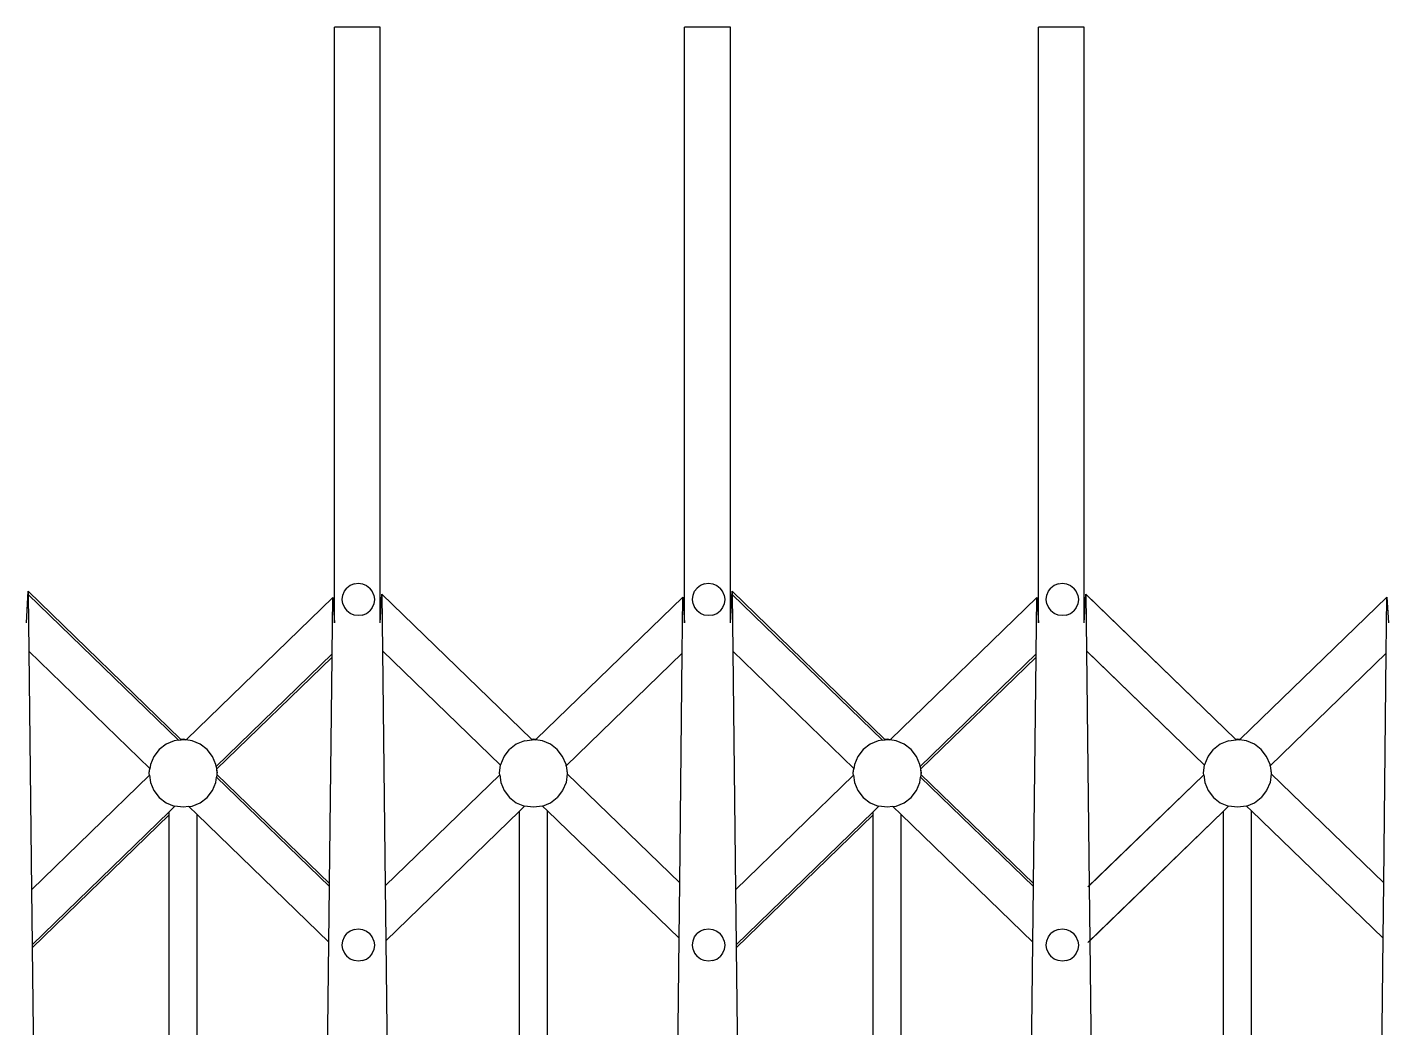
# Model space of a CAD drawing. Extents: x -202236 to 1002404, y -663931 to 1550022.
# Drawn here: x -57920 to -56908, y -350982 to -350237 of the extents above; entities that cross this region are included whole.
import ezdxf

# ---------------------------------------------------------------- set-up
doc = ezdxf.new("R2010")
doc.units = 0

msp = doc.modelspace()

# ---------------------------------------------------------------- linework, layer by layer
at = {"color": 250}
for p, q in [((-57657.68, -350237.03), (-57691.77, -350237.03)), ((-57691.77, -350680.35), (-57691.77, -350237.03)), ((-57657.68, -350680.35), (-57657.68, -350237.03)), ((-57396.94, -350237.03), (-57431.03, -350237.03)), ((-57431.03, -350680.35), (-57431.03, -350237.03)), ((-57396.94, -350680.35), (-57396.94, -350237.03)), ((-57133.57, -350237.03), (-57167.66, -350237.03)), ((-57167.66, -350680.35), (-57167.66, -350237.03)), ((-57133.57, -350680.35), (-57133.57, -350237.03)), ((-57921.05, -350680.35), (-57919.85, -350656.87)), ((-57919.85, -350656.87), (-57806.23, -350766.97)), ((-57919.85, -350656.87), (-57919.83, -350659.22)), ((-57685.52, -350659.71), (-57684.31, -350656.84)), ((-57684.31, -350656.84), (-57682.43, -350654.41)), ((-57680, -350652.53), (-57682.43, -350654.41)), ((-57677.12, -350651.31), (-57680, -350652.53)), ((-57677.12, -350651.31), (-57673.93, -350650.88)), ((-57673.93, -350650.88), (-57670.73, -350651.31)), ((-57670.73, -350651.31), (-57667.86, -350652.53)), ((-57667.86, -350652.53), (-57665.43, -350654.41)), ((-57663.55, -350656.84), (-57665.43, -350654.41)), ((-57662.33, -350659.71), (-57663.55, -350656.84)), ((-57424.79, -350659.71), (-57423.57, -350656.84)), ((-57423.57, -350656.84), (-57421.69, -350654.41)), ((-57419.26, -350652.53), (-57421.69, -350654.41)), ((-57416.39, -350651.31), (-57419.26, -350652.53)), ((-57416.39, -350651.31), (-57413.19, -350650.88)), ((-57413.19, -350650.88), (-57410, -350651.31)), ((-57410, -350651.31), (-57407.12, -350652.53)), ((-57407.12, -350652.53), (-57404.69, -350654.41)), ((-57402.81, -350656.84), (-57404.69, -350654.41)), ((-57401.6, -350659.71), (-57402.81, -350656.84)), ((-57396.94, -350680.35), (-57395.75, -350656.87)), ((-57395.75, -350656.87), (-57282.12, -350766.97)), ((-57395.75, -350656.87), (-57395.72, -350659.22)), ((-57161.42, -350659.71), (-57160.2, -350656.84)), ((-57160.2, -350656.84), (-57158.32, -350654.41)), ((-57155.89, -350652.53), (-57158.32, -350654.41)), ((-57153.02, -350651.31), (-57155.89, -350652.53)), ((-57153.02, -350651.31), (-57149.82, -350650.88)), ((-57149.82, -350650.88), (-57146.63, -350651.31)), ((-57146.63, -350651.31), (-57143.75, -350652.53)), ((-57143.75, -350652.53), (-57141.32, -350654.41)), ((-57139.44, -350656.84), (-57141.32, -350654.41)), ((-57138.22, -350659.71), (-57139.44, -350656.84)), ((-57919.83, -350659.22), (-57807.9, -350767.68)), ((-57919.83, -350659.22), (-57919.34, -350701.43)), ((-57801.87, -350767.05), (-57693.01, -350661.54)), ((-57693.49, -350703.41), (-57693.01, -350661.54)), ((-57693.01, -350661.54), (-57691.77, -350680.35)), ((-57685.95, -350662.91), (-57685.52, -350659.71)), ((-57685.52, -350666.1), (-57685.95, -350662.91)), ((-57685.52, -350666.1), (-57684.31, -350668.98)), ((-57662.33, -350666.1), (-57663.55, -350668.98)), ((-57662.33, -350659.71), (-57661.9, -350662.91)), ((-57661.9, -350662.91), (-57662.33, -350666.1)), ((-57657.68, -350680.35), (-57656.46, -350658.93)), ((-57656.46, -350658.93), (-57545.02, -350766.91)), ((-57656.46, -350658.93), (-57655.98, -350701.14)), ((-57541.51, -350767), (-57432.27, -350661.12)), ((-57432.75, -350702.99), (-57432.27, -350661.12)), ((-57432.27, -350661.12), (-57431.03, -350680.35)), ((-57425.22, -350662.91), (-57424.79, -350659.71)), ((-57424.79, -350666.1), (-57425.22, -350662.91)), ((-57424.79, -350666.1), (-57423.57, -350668.98)), ((-57401.6, -350666.1), (-57402.81, -350668.98)), ((-57401.6, -350659.71), (-57401.17, -350662.91)), ((-57401.17, -350662.91), (-57401.6, -350666.1)), ((-57395.72, -350659.22), (-57283.79, -350767.68)), ((-57395.72, -350659.22), (-57395.24, -350701.43)), ((-57277.77, -350767.05), (-57168.91, -350661.54)), ((-57169.39, -350703.41), (-57168.91, -350661.54)), ((-57168.91, -350661.54), (-57167.66, -350680.35)), ((-57161.85, -350662.91), (-57161.42, -350659.71)), ((-57161.42, -350666.1), (-57161.85, -350662.91)), ((-57161.42, -350666.1), (-57160.2, -350668.98)), ((-57138.22, -350666.1), (-57139.44, -350668.98)), ((-57138.22, -350659.71), (-57137.79, -350662.91)), ((-57137.79, -350662.91), (-57138.22, -350666.1)), ((-57133.57, -350680.35), (-57132.35, -350658.93)), ((-57132.35, -350658.93), (-57020.92, -350766.91)), ((-57132.35, -350658.93), (-57131.87, -350701.14)), ((-57130.75, -350660.48), (-57020.92, -350766.91)), ((-57017.4, -350767), (-56908.16, -350661.12)), ((-57017.4, -350767), (-56908.16, -350661.12)), ((-56908.64, -350702.99), (-56908.16, -350661.12)), ((-56908.16, -350661.12), (-56906.92, -350680.35)), ((-57684.31, -350668.98), (-57682.43, -350671.41)), ((-57680, -350673.29), (-57682.43, -350671.41)), ((-57677.12, -350674.5), (-57680, -350673.29)), ((-57673.93, -350674.93), (-57677.12, -350674.5)), ((-57670.73, -350674.5), (-57673.93, -350674.93)), ((-57670.73, -350674.5), (-57667.86, -350673.29)), ((-57667.86, -350673.29), (-57665.43, -350671.41)), ((-57663.55, -350668.98), (-57665.43, -350671.41)), ((-57423.57, -350668.98), (-57421.69, -350671.41)), ((-57419.26, -350673.29), (-57421.69, -350671.41)), ((-57416.39, -350674.5), (-57419.26, -350673.29)), ((-57413.19, -350674.93), (-57416.39, -350674.5)), ((-57410, -350674.5), (-57413.19, -350674.93)), ((-57410, -350674.5), (-57407.12, -350673.29)), ((-57407.12, -350673.29), (-57404.69, -350671.41)), ((-57402.81, -350668.98), (-57404.69, -350671.41)), ((-57160.2, -350668.98), (-57158.32, -350671.41)), ((-57155.89, -350673.29), (-57158.32, -350671.41)), ((-57153.02, -350674.5), (-57155.89, -350673.29)), ((-57149.82, -350674.93), (-57153.02, -350674.5)), ((-57146.63, -350674.5), (-57149.82, -350674.93)), ((-57146.63, -350674.5), (-57143.75, -350673.29)), ((-57143.75, -350673.29), (-57141.32, -350671.41)), ((-57139.44, -350668.98), (-57141.32, -350671.41)), ((-57829.15, -350788.83), (-57919.34, -350701.43)), ((-57919.34, -350701.43), (-57917.31, -350878.94)), ((-57693.49, -350703.41), (-57779.87, -350787.13)), ((-57693.52, -350705.76), (-57779.53, -350789.12)), ((-57695.45, -350874.31), (-57693.52, -350705.76)), ((-57693.52, -350705.76), (-57693.49, -350703.41)), ((-57568.07, -350786.32), (-57655.98, -350701.14)), ((-57655.98, -350701.14), (-57653.97, -350876.01)), ((-57432.75, -350702.99), (-57519.11, -350786.7)), ((-57434.71, -350873.8), (-57432.75, -350702.99)), ((-57305.04, -350788.83), (-57395.24, -350701.43)), ((-57395.24, -350701.43), (-57393.2, -350878.94)), ((-57169.39, -350703.41), (-57255.76, -350787.13)), ((-57169.41, -350705.76), (-57255.42, -350789.12)), ((-57171.35, -350874.31), (-57169.41, -350705.76)), ((-57169.41, -350705.76), (-57169.39, -350703.41)), ((-57043.97, -350786.32), (-57131.87, -350701.14)), ((-57131.87, -350701.14), (-57129.86, -350876.01)), ((-57043.97, -350786.32), (-57130.75, -350702.22)), ((-56908.64, -350702.99), (-56995.01, -350786.7)), ((-56908.64, -350702.99), (-56995.01, -350786.7)), ((-56910.6, -350873.8), (-56908.64, -350702.99)), ((-57811.07, -350768.1), (-57817.09, -350770.65)), ((-57807.9, -350767.68), (-57811.07, -350768.1)), ((-57807.9, -350767.68), (-57805.79, -350767.39)), ((-57806.23, -350766.97), (-57804.36, -350766.72)), ((-57805.79, -350767.39), (-57806.23, -350766.97)), ((-57805.79, -350767.39), (-57804.37, -350767.2)), ((-57804.37, -350767.2), (-57802.31, -350767.48)), ((-57804.36, -350766.72), (-57801.87, -350767.05)), ((-57802.31, -350767.48), (-57801.87, -350767.05)), ((-57797.67, -350768.1), (-57802.31, -350767.48)), ((-57791.65, -350770.65), (-57797.67, -350768.1)), ((-57550.33, -350768.1), (-57556.35, -350770.65)), ((-57550.33, -350768.1), (-57544.59, -350767.33)), ((-57545.02, -350766.91), (-57543.62, -350766.72)), ((-57545.02, -350766.91), (-57544.59, -350767.33)), ((-57544.59, -350767.33), (-57543.63, -350767.2)), ((-57543.63, -350767.2), (-57541.95, -350767.43)), ((-57543.62, -350766.72), (-57541.51, -350767)), ((-57541.95, -350767.43), (-57541.51, -350767)), ((-57536.93, -350768.1), (-57541.95, -350767.43)), ((-57530.91, -350770.65), (-57536.93, -350768.1)), ((-57286.96, -350768.1), (-57292.98, -350770.65)), ((-57283.79, -350767.68), (-57286.96, -350768.1)), ((-57283.79, -350767.68), (-57281.69, -350767.39)), ((-57282.12, -350766.97), (-57280.25, -350766.72)), ((-57281.69, -350767.39), (-57282.12, -350766.97)), ((-57281.69, -350767.39), (-57280.26, -350767.2)), ((-57280.26, -350767.2), (-57278.2, -350767.48)), ((-57280.25, -350766.72), (-57277.77, -350767.05)), ((-57278.2, -350767.48), (-57277.77, -350767.05)), ((-57273.56, -350768.1), (-57278.2, -350767.48)), ((-57267.54, -350770.65), (-57273.56, -350768.1)), ((-57026.22, -350768.1), (-57032.24, -350770.65)), ((-57026.22, -350768.1), (-57032.24, -350770.65)), ((-57026.22, -350768.1), (-57020.48, -350767.33)), ((-57026.22, -350768.1), (-57020.48, -350767.33)), ((-57020.92, -350766.91), (-57019.51, -350766.72)), ((-57020.92, -350766.91), (-57019.51, -350766.72)), ((-57020.92, -350766.91), (-57020.48, -350767.33)), ((-57020.92, -350766.91), (-57020.48, -350767.33)), ((-57020.48, -350767.33), (-57019.52, -350767.2)), ((-57020.48, -350767.33), (-57019.52, -350767.2)), ((-57019.52, -350767.2), (-57017.84, -350767.43)), ((-57019.52, -350767.2), (-57017.84, -350767.43)), ((-57019.51, -350766.72), (-57017.4, -350767)), ((-57019.51, -350766.72), (-57017.4, -350767)), ((-57017.84, -350767.43), (-57017.4, -350767)), ((-57017.84, -350767.43), (-57017.4, -350767)), ((-57012.82, -350768.1), (-57017.84, -350767.43)), ((-57012.82, -350768.1), (-57017.84, -350767.43)), ((-57006.8, -350770.65), (-57012.82, -350768.1)), ((-57006.8, -350770.65), (-57012.82, -350768.1)), ((-57826.13, -350779.69), (-57828.68, -350785.71)), ((-57822.19, -350774.59), (-57826.13, -350779.69)), ((-57817.09, -350770.65), (-57822.19, -350774.59)), ((-57786.55, -350774.59), (-57791.65, -350770.65)), ((-57782.6, -350779.69), (-57786.55, -350774.59)), ((-57780.06, -350785.71), (-57782.6, -350779.69)), ((-57567.94, -350785.71), (-57565.4, -350779.69)), ((-57565.4, -350779.69), (-57561.45, -350774.59)), ((-57556.35, -350770.65), (-57561.45, -350774.59)), ((-57525.81, -350774.59), (-57530.91, -350770.65)), ((-57521.86, -350779.69), (-57525.81, -350774.59)), ((-57519.32, -350785.71), (-57521.86, -350779.69)), ((-57302.03, -350779.69), (-57304.57, -350785.71)), ((-57298.08, -350774.59), (-57302.03, -350779.69)), ((-57292.98, -350770.65), (-57298.08, -350774.59)), ((-57262.44, -350774.59), (-57267.54, -350770.65)), ((-57258.49, -350779.69), (-57262.44, -350774.59)), ((-57255.95, -350785.71), (-57258.49, -350779.69)), ((-57043.83, -350785.71), (-57041.29, -350779.69)), ((-57043.83, -350785.71), (-57041.29, -350779.69)), ((-57041.29, -350779.69), (-57037.34, -350774.59)), ((-57041.29, -350779.69), (-57037.34, -350774.59)), ((-57032.24, -350770.65), (-57037.34, -350774.59)), ((-57032.24, -350770.65), (-57037.34, -350774.59)), ((-57001.7, -350774.59), (-57006.8, -350770.65)), ((-57001.7, -350774.59), (-57006.8, -350770.65)), ((-56997.76, -350779.69), (-57001.7, -350774.59)), ((-56997.76, -350779.69), (-57001.7, -350774.59)), ((-56995.21, -350785.71), (-56997.76, -350779.69)), ((-56995.21, -350785.71), (-56997.76, -350779.69)), ((-57829.57, -350791.93), (-57829.15, -350788.83)), ((-57829.54, -350792.13), (-57829.1, -350788.87)), ((-57829.1, -350788.87), (-57829.15, -350788.83)), ((-57828.68, -350785.71), (-57829.1, -350788.87)), ((-57779.87, -350787.13), (-57780.06, -350785.71)), ((-57779.87, -350787.13), (-57779.59, -350789.19)), ((-57779.59, -350789.19), (-57779.53, -350789.12)), ((-57779.59, -350789.19), (-57779.19, -350792.21)), ((-57779.53, -350789.12), (-57779.15, -350791.93)), ((-57568.83, -350791.93), (-57568.07, -350786.32)), ((-57568.8, -350792.13), (-57568.03, -350786.36)), ((-57568.03, -350786.36), (-57568.07, -350786.32)), ((-57568.03, -350786.36), (-57567.94, -350785.71)), ((-57519.18, -350786.76), (-57519.32, -350785.71)), ((-57519.11, -350786.7), (-57519.18, -350786.76)), ((-57519.18, -350786.76), (-57518.45, -350792.21)), ((-57519.11, -350786.7), (-57518.41, -350791.93)), ((-57305.46, -350791.93), (-57305.04, -350788.83)), ((-57305.43, -350792.13), (-57304.99, -350788.87)), ((-57304.99, -350788.87), (-57305.04, -350788.83)), ((-57304.57, -350785.71), (-57304.99, -350788.87)), ((-57255.76, -350787.13), (-57255.95, -350785.71)), ((-57255.76, -350787.13), (-57255.48, -350789.19)), ((-57255.48, -350789.19), (-57255.42, -350789.12)), ((-57255.48, -350789.19), (-57255.08, -350792.21)), ((-57255.42, -350789.12), (-57255.04, -350791.93)), ((-57044.72, -350791.93), (-57043.97, -350786.32)), ((-57044.72, -350791.93), (-57043.97, -350786.32)), ((-57044.69, -350792.13), (-57043.92, -350786.36)), ((-57044.69, -350792.13), (-57043.92, -350786.36)), ((-57043.92, -350786.36), (-57043.97, -350786.32)), ((-57043.92, -350786.36), (-57043.97, -350786.32)), ((-57043.92, -350786.36), (-57043.83, -350785.71)), ((-57043.92, -350786.36), (-57043.83, -350785.71)), ((-56995.07, -350786.76), (-56995.21, -350785.71)), ((-56995.07, -350786.76), (-56995.21, -350785.71)), ((-56995.01, -350786.7), (-56995.07, -350786.76)), ((-56995.01, -350786.7), (-56995.07, -350786.76)), ((-56995.07, -350786.76), (-56994.34, -350792.21)), ((-56995.07, -350786.76), (-56994.34, -350792.21)), ((-56995.01, -350786.7), (-56994.3, -350791.93)), ((-56995.01, -350786.7), (-56994.3, -350791.93)), ((-57917.31, -350878.94), (-57829.4, -350793.74)), ((-57829.58, -350792.41), (-57829.54, -350792.13)), ((-57829.4, -350793.74), (-57829.58, -350792.41)), ((-57829.54, -350792.13), (-57829.57, -350791.93)), ((-57829.4, -350793.74), (-57828.68, -350799.11)), ((-57828.68, -350799.11), (-57826.13, -350805.13)), ((-57782.6, -350805.13), (-57780.06, -350799.11)), ((-57780.06, -350799.11), (-57779.53, -350795.17)), ((-57779.25, -350793.11), (-57779.53, -350795.17)), ((-57779.53, -350795.17), (-57695.48, -350876.61)), ((-57779.16, -350792.41), (-57779.25, -350793.11)), ((-57779.25, -350793.11), (-57695.45, -350874.31)), ((-57779.15, -350791.93), (-57779.19, -350792.21)), ((-57779.19, -350792.21), (-57779.16, -350792.41)), ((-57653.97, -350876.01), (-57568.71, -350793.37)), ((-57568.84, -350792.41), (-57568.8, -350792.13)), ((-57568.71, -350793.37), (-57568.84, -350792.41)), ((-57568.8, -350792.13), (-57568.83, -350791.93)), ((-57568.71, -350793.37), (-57567.94, -350799.11)), ((-57567.94, -350799.11), (-57565.4, -350805.13)), ((-57519.32, -350799.11), (-57521.86, -350805.13)), ((-57518.45, -350792.66), (-57519.32, -350799.11)), ((-57518.41, -350791.93), (-57518.45, -350792.21)), ((-57518.45, -350792.21), (-57518.42, -350792.41)), ((-57518.42, -350792.41), (-57518.45, -350792.66)), ((-57518.45, -350792.66), (-57434.71, -350873.8)), ((-57393.2, -350878.94), (-57305.29, -350793.74)), ((-57305.47, -350792.41), (-57305.43, -350792.13)), ((-57305.29, -350793.74), (-57305.47, -350792.41)), ((-57305.43, -350792.13), (-57305.46, -350791.93)), ((-57305.29, -350793.74), (-57304.57, -350799.11)), ((-57304.57, -350799.11), (-57302.03, -350805.13)), ((-57258.49, -350805.13), (-57255.95, -350799.11)), ((-57255.95, -350799.11), (-57255.42, -350795.17)), ((-57255.14, -350793.11), (-57255.42, -350795.17)), ((-57255.42, -350795.17), (-57171.37, -350876.61)), ((-57255.05, -350792.41), (-57255.14, -350793.11)), ((-57255.14, -350793.11), (-57171.35, -350874.31)), ((-57255.04, -350791.93), (-57255.08, -350792.21)), ((-57255.08, -350792.21), (-57255.05, -350792.41)), ((-57130.75, -350876.87), (-57044.6, -350793.37)), ((-57129.86, -350876.01), (-57044.6, -350793.37)), ((-57044.73, -350792.41), (-57044.69, -350792.13)), ((-57044.73, -350792.41), (-57044.69, -350792.13)), ((-57044.6, -350793.37), (-57044.73, -350792.41)), ((-57044.6, -350793.37), (-57044.73, -350792.41)), ((-57044.69, -350792.13), (-57044.72, -350791.93)), ((-57044.69, -350792.13), (-57044.72, -350791.93)), ((-57044.6, -350793.37), (-57043.83, -350799.11)), ((-57044.6, -350793.37), (-57043.83, -350799.11)), ((-57043.83, -350799.11), (-57041.29, -350805.13)), ((-57043.83, -350799.11), (-57041.29, -350805.13)), ((-56995.21, -350799.11), (-56997.76, -350805.13)), ((-56995.21, -350799.11), (-56997.76, -350805.13)), ((-56994.34, -350792.66), (-56995.21, -350799.11)), ((-56994.34, -350792.66), (-56995.21, -350799.11)), ((-56994.3, -350791.93), (-56994.34, -350792.21)), ((-56994.3, -350791.93), (-56994.34, -350792.21)), ((-56994.34, -350792.21), (-56994.31, -350792.41)), ((-56994.34, -350792.21), (-56994.31, -350792.41)), ((-56994.31, -350792.41), (-56994.34, -350792.66)), ((-56994.31, -350792.41), (-56994.34, -350792.66)), ((-56994.34, -350792.66), (-56910.6, -350873.8)), ((-56994.34, -350792.66), (-56910.6, -350873.8)), ((-57826.13, -350805.13), (-57822.19, -350810.23)), ((-57822.19, -350810.23), (-57817.09, -350814.18)), ((-57791.65, -350814.18), (-57786.55, -350810.23)), ((-57786.55, -350810.23), (-57782.6, -350805.13)), ((-57565.4, -350805.13), (-57561.45, -350810.23)), ((-57561.45, -350810.23), (-57556.35, -350814.18)), ((-57530.91, -350814.18), (-57525.81, -350810.23)), ((-57521.86, -350805.13), (-57525.81, -350810.23)), ((-57302.03, -350805.13), (-57298.08, -350810.23)), ((-57298.08, -350810.23), (-57292.98, -350814.18)), ((-57267.54, -350814.18), (-57262.44, -350810.23)), ((-57262.44, -350810.23), (-57258.49, -350805.13)), ((-57041.29, -350805.13), (-57037.34, -350810.23)), ((-57041.29, -350805.13), (-57037.34, -350810.23)), ((-57037.34, -350810.23), (-57032.24, -350814.18)), ((-57037.34, -350810.23), (-57032.24, -350814.18)), ((-57006.8, -350814.18), (-57001.7, -350810.23)), ((-57006.8, -350814.18), (-57001.7, -350810.23)), ((-56997.76, -350805.13), (-57001.7, -350810.23)), ((-56997.76, -350805.13), (-57001.7, -350810.23)), ((-57817.09, -350814.18), (-57811.07, -350816.72)), ((-57810.48, -350816.8), (-57814.71, -350820.9)), ((-57811.07, -350816.72), (-57810.48, -350816.8)), ((-57804.37, -350817.62), (-57810.48, -350816.8)), ((-57800.04, -350817.04), (-57804.37, -350817.62)), ((-57800.04, -350817.04), (-57797.67, -350816.72)), ((-57793.89, -350823), (-57800.04, -350817.04)), ((-57797.67, -350816.72), (-57791.65, -350814.18)), ((-57553.97, -350820.49), (-57653.5, -350916.96)), ((-57556.35, -350814.18), (-57550.33, -350816.72)), ((-57550.12, -350816.75), (-57553.97, -350820.49)), ((-57553.88, -351126.81), (-57553.97, -350820.49)), ((-57550.33, -350816.72), (-57550.12, -350816.75)), ((-57543.63, -350817.62), (-57550.12, -350816.75)), ((-57536.93, -350816.72), (-57543.63, -350817.62)), ((-57536.93, -350816.72), (-57536.77, -350816.65)), ((-57536.77, -350816.65), (-57530.91, -350814.18)), ((-57533.15, -350820.16), (-57536.77, -350816.65)), ((-57435.18, -350915.09), (-57533.15, -350820.16)), ((-57533.05, -351127.29), (-57533.15, -350820.16)), ((-57292.98, -350814.18), (-57286.96, -350816.72)), ((-57286.37, -350816.8), (-57290.6, -350820.9)), ((-57286.96, -350816.72), (-57286.37, -350816.8)), ((-57280.26, -350817.62), (-57286.37, -350816.8)), ((-57275.93, -350817.04), (-57280.26, -350817.62)), ((-57275.93, -350817.04), (-57273.56, -350816.72)), ((-57269.78, -350823), (-57275.93, -350817.04)), ((-57273.56, -350816.72), (-57267.54, -350814.18)), ((-57029.87, -350820.49), (-57130.75, -350918.27)), ((-57029.87, -350820.49), (-57129.39, -350916.96)), ((-57032.24, -350814.18), (-57026.22, -350816.72)), ((-57032.24, -350814.18), (-57026.22, -350816.72)), ((-57026.01, -350816.75), (-57029.87, -350820.49)), ((-57026.01, -350816.75), (-57029.87, -350820.49)), ((-57029.77, -351126.81), (-57029.87, -350820.49)), ((-57029.77, -351126.81), (-57029.87, -350820.49)), ((-57026.22, -350816.72), (-57026.01, -350816.75)), ((-57026.22, -350816.72), (-57026.01, -350816.75)), ((-57019.52, -350817.62), (-57026.01, -350816.75)), ((-57019.52, -350817.62), (-57026.01, -350816.75)), ((-57012.82, -350816.72), (-57019.52, -350817.62)), ((-57012.82, -350816.72), (-57019.52, -350817.62)), ((-57012.82, -350816.72), (-57012.66, -350816.65)), ((-57012.82, -350816.72), (-57012.66, -350816.65)), ((-57012.66, -350816.65), (-57006.8, -350814.18)), ((-57012.66, -350816.65), (-57006.8, -350814.18)), ((-57009.04, -350820.16), (-57012.66, -350816.65)), ((-57009.04, -350820.16), (-57012.66, -350816.65)), ((-56911.08, -350915.09), (-57009.04, -350820.16)), ((-57008.95, -351127.29), (-57009.04, -350820.16)), ((-56911.08, -350915.09), (-57009.04, -350820.16)), ((-57008.95, -351127.29), (-57009.04, -350820.16)), ((-57814.71, -350820.9), (-57916.84, -350919.89)), ((-57814.71, -350823.23), (-57916.81, -350922.2)), ((-57814.71, -350823.23), (-57814.71, -350820.9)), ((-57814.62, -351129.65), (-57814.71, -350823.23)), ((-57793.79, -351127.71), (-57793.89, -350823)), ((-57695.95, -350917.9), (-57793.89, -350823)), ((-57290.6, -350820.9), (-57392.73, -350919.89)), ((-57290.6, -350823.23), (-57392.7, -350922.2)), ((-57290.6, -350823.23), (-57290.6, -350820.9)), ((-57290.51, -351129.65), (-57290.6, -350823.23)), ((-57269.68, -351127.71), (-57269.78, -350823)), ((-57171.85, -350917.9), (-57269.78, -350823)), ((-57917.31, -350878.94), (-57916.84, -350919.89)), ((-57695.95, -350917.9), (-57695.48, -350876.61)), ((-57695.48, -350876.61), (-57695.45, -350874.31)), ((-57653.97, -350876.01), (-57653.5, -350916.96)), ((-57435.18, -350915.09), (-57434.71, -350873.8)), ((-57393.2, -350878.94), (-57392.73, -350919.89)), ((-57171.85, -350917.9), (-57171.37, -350876.61)), ((-57171.37, -350876.61), (-57171.35, -350874.31)), ((-57129.86, -350876.01), (-57129.39, -350916.96)), ((-56911.08, -350915.09), (-56910.6, -350873.8)), ((-57684.31, -350914.09), (-57682.43, -350911.66)), ((-57680, -350909.78), (-57682.43, -350911.66)), ((-57677.12, -350908.56), (-57680, -350909.78)), ((-57677.12, -350908.56), (-57673.93, -350908.13)), ((-57673.93, -350908.13), (-57670.73, -350908.56)), ((-57670.73, -350908.56), (-57667.86, -350909.78)), ((-57667.86, -350909.78), (-57665.43, -350911.66)), ((-57663.55, -350914.09), (-57665.43, -350911.66)), ((-57423.57, -350914.09), (-57421.69, -350911.66)), ((-57419.26, -350909.78), (-57421.69, -350911.66)), ((-57416.39, -350908.56), (-57419.26, -350909.78)), ((-57416.39, -350908.56), (-57413.19, -350908.13)), ((-57413.19, -350908.13), (-57410, -350908.56)), ((-57410, -350908.56), (-57407.12, -350909.78)), ((-57407.12, -350909.78), (-57404.69, -350911.66)), ((-57402.81, -350914.09), (-57404.69, -350911.66)), ((-57160.2, -350914.09), (-57158.32, -350911.66)), ((-57155.89, -350909.78), (-57158.32, -350911.66)), ((-57153.02, -350908.56), (-57155.89, -350909.78)), ((-57153.02, -350908.56), (-57149.82, -350908.13)), ((-57149.82, -350908.13), (-57146.63, -350908.56)), ((-57146.63, -350908.56), (-57143.75, -350909.78)), ((-57143.75, -350909.78), (-57141.32, -350911.66)), ((-57139.44, -350914.09), (-57141.32, -350911.66)), ((-57916.84, -350919.89), (-57916.81, -350922.2)), ((-57697.29, -351034.17), (-57695.95, -350917.9)), ((-57685.95, -350920.16), (-57685.52, -350916.97)), ((-57685.52, -350923.36), (-57685.95, -350920.16)), ((-57685.52, -350916.97), (-57684.31, -350914.09)), ((-57662.33, -350916.97), (-57663.55, -350914.09)), ((-57662.33, -350916.97), (-57661.9, -350920.16)), ((-57661.9, -350920.16), (-57662.33, -350923.36)), ((-57653.5, -350916.96), (-57652.19, -351031.55)), ((-57436.54, -351033.75), (-57435.18, -350915.09)), ((-57425.22, -350920.16), (-57424.79, -350916.97)), ((-57424.79, -350923.36), (-57425.22, -350920.16)), ((-57424.79, -350916.97), (-57423.57, -350914.09)), ((-57401.6, -350916.97), (-57402.81, -350914.09)), ((-57401.6, -350916.97), (-57401.17, -350920.16)), ((-57401.17, -350920.16), (-57401.6, -350923.36)), ((-57392.73, -350919.89), (-57392.7, -350922.2)), ((-57173.18, -351034.17), (-57171.85, -350917.9)), ((-57161.85, -350920.16), (-57161.42, -350916.97)), ((-57161.42, -350923.36), (-57161.85, -350920.16)), ((-57161.42, -350916.97), (-57160.2, -350914.09)), ((-57138.22, -350916.97), (-57139.44, -350914.09)), ((-57138.22, -350916.97), (-57137.79, -350920.16)), ((-57137.79, -350920.16), (-57138.22, -350923.36)), ((-57129.39, -350916.96), (-57128.08, -351031.55)), ((-56912.44, -351033.75), (-56911.08, -350915.09)), ((-57916.81, -350922.2), (-57915.56, -351031.84)), ((-57685.52, -350923.36), (-57684.31, -350926.23)), ((-57684.31, -350926.23), (-57682.43, -350928.66)), ((-57680, -350930.54), (-57682.43, -350928.66)), ((-57677.12, -350931.76), (-57680, -350930.54)), ((-57673.93, -350932.19), (-57677.12, -350931.76)), ((-57670.73, -350931.76), (-57673.93, -350932.19)), ((-57670.73, -350931.76), (-57667.86, -350930.54)), ((-57667.86, -350930.54), (-57665.43, -350928.66)), ((-57663.55, -350926.23), (-57665.43, -350928.66)), ((-57662.33, -350923.36), (-57663.55, -350926.23)), ((-57424.79, -350923.36), (-57423.57, -350926.23)), ((-57423.57, -350926.23), (-57421.69, -350928.66)), ((-57419.26, -350930.54), (-57421.69, -350928.66)), ((-57416.39, -350931.76), (-57419.26, -350930.54)), ((-57413.19, -350932.19), (-57416.39, -350931.76)), ((-57410, -350931.76), (-57413.19, -350932.19)), ((-57410, -350931.76), (-57407.12, -350930.54)), ((-57407.12, -350930.54), (-57404.69, -350928.66)), ((-57402.81, -350926.23), (-57404.69, -350928.66)), ((-57401.6, -350923.36), (-57402.81, -350926.23)), ((-57392.7, -350922.2), (-57391.45, -351031.84)), ((-57161.42, -350923.36), (-57160.2, -350926.23)), ((-57160.2, -350926.23), (-57158.32, -350928.66)), ((-57155.89, -350930.54), (-57158.32, -350928.66)), ((-57153.02, -350931.76), (-57155.89, -350930.54)), ((-57149.82, -350932.19), (-57153.02, -350931.76)), ((-57146.63, -350931.76), (-57149.82, -350932.19)), ((-57146.63, -350931.76), (-57143.75, -350930.54)), ((-57143.75, -350930.54), (-57141.32, -350928.66)), ((-57139.44, -350926.23), (-57141.32, -350928.66)), ((-57138.22, -350923.36), (-57139.44, -350926.23))]:
    msp.add_line(p, q, dxfattribs=at)

doc.saveas('drawing.dxf')
